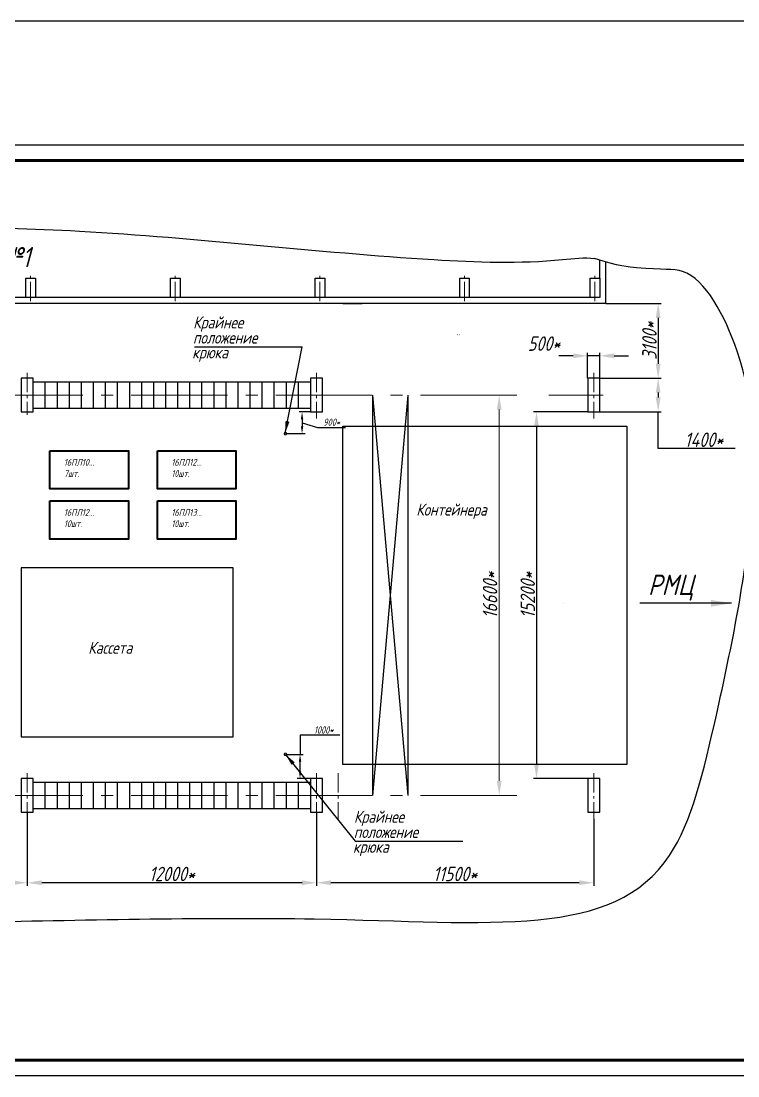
# Model space of a CAD drawing. Header units: millimetres. Extents: x -80926 to 207199, y -554506 to -32322.
# Drawn here: x 41963 to 71700, y -467560 to -423816 of the extents above; entities that cross this region are included whole.
import ezdxf

# ---------------------------------------------------------------- set-up
doc = ezdxf.new("R2010")
doc.units = ezdxf.units.MM
doc.linetypes.add('GOST2.303 6', pattern=[12, 8, -1.5, 1, -1.5])
for name, color, linetype, lineweight in [('CENTER', 10, 'GOST2.303 6', 15), ('DIM', 5, 'Continuous', 15), ('KORP', 200, 'Continuous', 40)]:
    doc.layers.add(name, color=color, linetype=linetype, lineweight=lineweight)
doc.styles.add('GOST 2.304', font='CS_Gost2304.shx', dxfattribs={"oblique": 15})
doc.dimstyles.new('GOST', dxfattribs={"dimscale": 0, "dimtxt": 3, "dimasz": 3, "dimexe": 1.25, "dimexo": 0, "dimtad": 1, "dimtoh": 1, "dimdec": 3, "dimtxsty": 'GOST 2.304', "dimcen": 5, "dimadec": 3, "dimazin": 2, "dimtfac": 0.75, "dimtdec": 4, "dimtmove": 1, "dimatfit": 3, "dimfxl": 0, "dimtolj": 1, "dimarcsym": 0})

# ---------------------------------------------------------------- blocks, each defined once
blk = doc.blocks.new('*D405')
at = {"layer": 'Defpoints', "color": 0}
for p in [(66217, -435525), (65967, -438625), (68392, -438625)]:
    blk.add_point(p, dxfattribs=at)
at = {"layer": 'DIM', "color": 0, "lineweight": -2}
for p, q in [((66217, -435525), (68517, -435525)), ((68392, -436125), (68392, -438025)), ((65967, -438625), (68517, -438625))]:
    blk.add_line(p, q, dxfattribs=at)
at = {"layer": 'DIM', "color": 0}
for points in [[(68292, -436125), (68492, -436125), (68392, -435525)], [(68292, -438025), (68492, -438025), (68392, -438625)]]:
    blk.add_solid(points, dxfattribs=at)
at = {"layer": 'DIM', "color": 0, "insert": (68029, -437075), "char_height": 600, "attachment_point": 5, "rotation": 90, "style": 'GOST 2.304'}
blk.add_mtext('\\A1;3100*', dxfattribs=at)
blk = doc.blocks.new('*D406')
at = {"layer": 'Defpoints', "color": 0}
for p in [(65967, -438625), (65967, -440025), (68392, -440025)]:
    blk.add_point(p, dxfattribs=at)
at = {"layer": 'DIM', "color": 0, "lineweight": -2}
for p, q in [((65967, -438625), (68517, -438625)), ((68392, -439225), (68392, -439425)), ((65967, -440025), (68517, -440025)), ((68392, -441540), (68392, -440025)), ((71582, -441540), (68392, -441540))]:
    blk.add_line(p, q, dxfattribs=at)
at = {"layer": 'DIM', "color": 0}
for points in [[(68292, -439225), (68492, -439225), (68392, -438625)], [(68292, -439425), (68492, -439425), (68392, -440025)]]:
    blk.add_solid(points, dxfattribs=at)
at = {"layer": 'DIM', "color": 0, "insert": (70287, -441177), "char_height": 600, "attachment_point": 5, "style": 'GOST 2.304'}
blk.add_mtext('\\A1;1400*', dxfattribs=at)
blk = doc.blocks.new('*D408')
at = {"layer": 'Defpoints', "color": 0}
for p in [(54217, -456900), (65717, -456900), (54217, -459549)]:
    blk.add_point(p, dxfattribs=at)
at = {"layer": 'DIM', "color": 0, "lineweight": -2}
for p, q in [((54217, -456900), (54217, -459674)), ((65717, -456900), (65717, -459674)), ((65117, -459549), (54817, -459549))]:
    blk.add_line(p, q, dxfattribs=at)
at = {"layer": 'DIM', "color": 0}
for points in [[(54817, -459449), (54817, -459649), (54217, -459549)], [(65117, -459449), (65117, -459649), (65717, -459549)]]:
    blk.add_solid(points, dxfattribs=at)
at = {"layer": 'DIM', "color": 0, "insert": (59967, -459186), "char_height": 600, "attachment_point": 5, "style": 'GOST 2.304'}
blk.add_mtext('\\A1;11500*', dxfattribs=at)
blk = doc.blocks.new('*D409')
at = {"layer": 'Defpoints', "color": 0}
for p in [(42217, -456625), (54217, -456625), (42217, -459549)]:
    blk.add_point(p, dxfattribs=at)
at = {"layer": 'DIM', "color": 0, "lineweight": -2}
for p, q in [((42217, -456625), (42217, -459674)), ((54217, -456625), (54217, -459674)), ((53617, -459549), (42817, -459549))]:
    blk.add_line(p, q, dxfattribs=at)
at = {"layer": 'DIM', "color": 0}
for points in [[(42817, -459449), (42817, -459649), (42217, -459549)], [(53617, -459449), (53617, -459649), (54217, -459549)]]:
    blk.add_solid(points, dxfattribs=at)
at = {"layer": 'DIM', "color": 0, "insert": (48217, -459186), "char_height": 600, "attachment_point": 5, "style": 'GOST 2.304'}
blk.add_mtext('\\A1;12000*', dxfattribs=at)
blk = doc.blocks.new('*D410')
at = {"layer": 'Defpoints', "color": 0}
for p in [(42217, -456625), (30217, -456900), (30217, -459549)]:
    blk.add_point(p, dxfattribs=at)
at = {"layer": 'DIM', "color": 0, "lineweight": -2}
for p, q in [((42217, -456625), (42217, -459674)), ((30217, -456900), (30217, -459674)), ((41617, -459549), (30817, -459549))]:
    blk.add_line(p, q, dxfattribs=at)
at = {"layer": 'DIM', "color": 0}
for points in [[(30817, -459449), (30817, -459649), (30217, -459549)], [(41617, -459449), (41617, -459649), (42217, -459549)]]:
    blk.add_solid(points, dxfattribs=at)
at = {"layer": 'DIM', "color": 0, "insert": (36217, -459186), "char_height": 600, "attachment_point": 5, "style": 'GOST 2.304'}
blk.add_mtext('\\A1;12000*', dxfattribs=at)
blk = doc.blocks.new('*D417')
at = {"layer": 'Defpoints', "color": 0}
for p in [(65467, -437697), (65467, -438625), (65967, -438625)]:
    blk.add_point(p, dxfattribs=at)
at = {"layer": 'DIM', "color": 0, "lineweight": -2}
for p, q in [((64867, -437697), (64267, -437697)), ((65467, -438625), (65467, -437572)), ((65967, -437697), (65467, -437697)), ((65967, -438625), (65967, -437572)), ((66567, -437697), (67167, -437697))]:
    blk.add_line(p, q, dxfattribs=at)
at = {"layer": 'DIM', "color": 0}
for points in [[(64867, -437597), (64867, -437797), (65467, -437697)], [(66567, -437597), (66567, -437797), (65967, -437697)]]:
    blk.add_solid(points, dxfattribs=at)
at = {"layer": 'DIM', "color": 0, "insert": (63654, -437191), "char_height": 600, "attachment_point": 5, "style": 'GOST 2.304'}
blk.add_mtext('\\A1;500*', dxfattribs=at)
blk = doc.blocks.new('*D418')
at = {"layer": 'Defpoints', "color": 0}
for p in [(65467, -440025), (63344, -455225), (65467, -455225)]:
    blk.add_point(p, dxfattribs=at)
at = {"layer": 'DIM', "color": 0, "lineweight": -2}
for p, q in [((65467, -440025), (63219, -440025)), ((63344, -440625), (63344, -454625)), ((65467, -455225), (63219, -455225))]:
    blk.add_line(p, q, dxfattribs=at)
at = {"layer": 'DIM', "color": 0}
for points in [[(63244, -440625), (63444, -440625), (63344, -440025)], [(63244, -454625), (63444, -454625), (63344, -455225)]]:
    blk.add_solid(points, dxfattribs=at)
at = {"layer": 'DIM', "color": 0, "insert": (62981, -447625), "char_height": 600, "attachment_point": 5, "rotation": 90, "style": 'GOST 2.304'}
blk.add_mtext('\\A1;15200*', dxfattribs=at)
blk = doc.blocks.new('*D419')
at = {"layer": 'Defpoints', "color": 0, "ltscale": 100}
for p in [(53967, -440025), (52930, -440925), (53618, -440925)]:
    blk.add_point(p, dxfattribs=at)
at = {"layer": 'DIM', "color": 0, "lineweight": -2, "ltscale": 100}
for p, q in [((53967, -440025), (53493, -440025)), ((53618, -440325), (53618, -440625)), ((53618, -440475), (54258, -440664)), ((52930, -440925), (53743, -440925)), ((54258, -440664), (55426, -440664))]:
    blk.add_line(p, q, dxfattribs=at)
at = {"layer": 'DIM', "color": 0, "ltscale": 100}
for points in [[(53568, -440325), (53668, -440325), (53618, -440025)], [(53568, -440625), (53668, -440625), (53618, -440925)]]:
    blk.add_solid(points, dxfattribs=at)
at = {"layer": 'DIM', "color": 0, "ltscale": 100, "insert": (54842, -440451), "char_height": 300, "attachment_point": 5, "style": 'GOST 2.304'}
blk.add_mtext('\\A1;900*', dxfattribs=at)
blk = doc.blocks.new('*D420')
at = {"layer": 'Defpoints', "color": 0, "ltscale": 100}
for p in [(52930, -454225), (53535, -454225), (53967, -455225)]:
    blk.add_point(p, dxfattribs=at)
at = {"layer": 'DIM', "color": 0, "lineweight": -2, "ltscale": 100}
for p, q in [((55192, -453427), (53535, -453427)), ((53535, -453427), (53535, -454225)), ((52930, -454225), (53660, -454225)), ((53535, -454925), (53535, -454525)), ((53967, -455225), (53410, -455225))]:
    blk.add_line(p, q, dxfattribs=at)
at = {"layer": 'DIM', "color": 0, "ltscale": 100}
for points in [[(53485, -454525), (53585, -454525), (53535, -454225)], [(53485, -454925), (53585, -454925), (53535, -455225)]]:
    blk.add_solid(points, dxfattribs=at)
at = {"layer": 'DIM', "color": 0, "ltscale": 100, "insert": (54514, -453214), "char_height": 300, "attachment_point": 5, "style": 'GOST 2.304'}
blk.add_mtext('\\A1;1000*', dxfattribs=at)

msp = doc.modelspace()

# ---------------------------------------------------------------- linework, layer by layer
for p, q in [((97164.0817, -423815.7877), (-28835.9182, -423815.7877)), ((-28835.9183, -428949.6491), (97164.0817, -428949.6491)), ((65967.4278, -434474.8495), (65967.4278, -433731.2751)), ((66217.4278, -435524.8495), (66217.4278, -433803.4042)), ((42157.4278, -434474.8495), (42557.4278, -434474.8495)), ((42157.4278, -435274.8495), (42157.4278, -434474.8495)), ((42557.4278, -434474.8495), (42557.4278, -435274.8495)), ((48157.4278, -434474.8495), (48557.4278, -434474.8495)), ((48157.4278, -435274.8495), (48157.4278, -434474.8495)), ((48557.4278, -434474.8495), (48557.4278, -435274.8495)), ((54157.4278, -434474.8495), (54557.4278, -434474.8495)), ((54157.4278, -435274.8495), (54157.4278, -434474.8495)), ((54557.4278, -434474.8495), (54557.4278, -435274.8495)), ((60157.4278, -434474.8495), (60557.4278, -434474.8495)), ((60157.4278, -435274.8495), (60157.4278, -434474.8495)), ((60557.4278, -434474.8495), (60557.4278, -435274.8495)), ((65567.4278, -434474.8495), (65967.4278, -434474.8495)), ((65567.4278, -435274.8495), (65567.4278, -434474.8495)), ((65967.4278, -434474.8495), (65967.4278, -435274.8495)), ((65967.4278, -435274.8495), (-6242.5722, -435274.8495)), ((66217.4278, -435524.8495), (-6242.5722, -435524.8495)), ((42557.4278, -435274.8495), (42157.4278, -435274.8495)), ((48557.4278, -435274.8495), (48157.4278, -435274.8495)), ((54557.4278, -435274.8495), (54157.4278, -435274.8495)), ((55307.4278, -435524.8495), (56114.552, -435524.8495)), ((55307.4278, -435524.8495), (56114.552, -435524.8495)), ((60557.4278, -435274.8495), (60157.4278, -435274.8495)), ((42467.4278, -438624.8495), (41967.4278, -438624.8495)), ((41967.4278, -438624.8495), (41967.4278, -440024.8495)), ((42467.4278, -440024.8495), (42467.4278, -438624.8495)), ((54467.4278, -438624.8495), (53967.4278, -438624.8495)), ((53967.4278, -438624.8495), (53967.4278, -440024.8495)), ((54467.4278, -440024.8495), (54467.4278, -438624.8495)), ((65967.4278, -438624.8495), (65467.4278, -438624.8495)), ((65467.4278, -438624.8495), (65467.4278, -440024.8495)), ((65967.4278, -440024.8495), (65967.4278, -438624.8495)), ((42467.4278, -438782.802), (53967.4278, -438782.802)), ((42967.4278, -439866.8971), (42967.4278, -438782.802)), ((43467.4278, -439866.8971), (43467.4278, -438782.802)), ((43967.4278, -439866.8971), (43967.4278, -438782.802)), ((44467.4278, -439866.8971), (44467.4278, -438782.802)), ((44967.4278, -439866.8971), (44967.4278, -438782.802)), ((45467.4278, -439866.8971), (45467.4278, -438782.802)), ((45967.4278, -439866.8971), (45967.4278, -438782.802)), ((46467.4278, -439866.8971), (46467.4278, -438782.802)), ((46967.4278, -439866.8971), (46967.4278, -438782.802)), ((47467.4278, -439866.8971), (47467.4278, -438782.802)), ((47967.4278, -439866.8971), (47967.4278, -438782.802)), ((48467.4278, -439866.8971), (48467.4278, -438782.802)), ((48967.4278, -439866.8971), (48967.4278, -438782.802)), ((49467.4278, -439866.8971), (49467.4278, -438782.802)), ((49967.4278, -439866.8971), (49967.4278, -438782.802)), ((50467.4278, -439866.8971), (50467.4278, -438782.802)), ((50967.4278, -439866.8971), (50967.4278, -438782.802)), ((51467.4278, -439866.8971), (51467.4278, -438782.802)), ((51967.4278, -439866.8971), (51967.4278, -438782.802)), ((52467.4278, -439866.8971), (52467.4278, -438782.802)), ((52967.4278, -439866.8971), (52967.4278, -438782.802)), ((53467.4278, -439866.8971), (53467.4278, -438782.802)), ((61672.379, -439324.8495), (61672.379, -439324.8495)), ((41967.4278, -440024.8495), (42467.4278, -440024.8495)), ((42467.4278, -439866.8971), (53967.4278, -439866.8971)), ((53967.4278, -440024.8495), (54467.4278, -440024.8495)), ((65467.4278, -440024.8495), (65967.4278, -440024.8495)), ((42467.4278, -455224.8495), (41967.4278, -455224.8495)), ((41967.4278, -455224.8495), (41967.4278, -456624.8495)), ((42467.4278, -456624.8495), (42467.4278, -455224.8495)), ((54467.4278, -455224.8495), (53967.4278, -455224.8495)), ((53967.4278, -455224.8495), (53967.4278, -456624.8495)), ((54467.4278, -456624.8495), (54467.4278, -455224.8495)), ((65967.4278, -455224.8495), (65467.4278, -455224.8495)), ((65467.4278, -455224.8495), (65467.4278, -456624.8495)), ((65967.4278, -456624.8495), (65967.4278, -455224.8495)), ((42467.4278, -455382.802), (53967.4278, -455382.802)), ((42967.4278, -456466.8971), (42967.4278, -455382.802)), ((43467.4278, -456466.8971), (43467.4278, -455382.802)), ((43967.4278, -456466.8971), (43967.4278, -455382.802)), ((44467.4278, -456466.8971), (44467.4278, -455382.802)), ((44967.4278, -456466.8971), (44967.4278, -455382.802)), ((45467.4278, -456466.8971), (45467.4278, -455382.802)), ((45967.4278, -456466.8971), (45967.4278, -455382.802)), ((46467.4278, -456466.8971), (46467.4278, -455382.802)), ((46967.4278, -456466.8971), (46967.4278, -455382.802)), ((47467.4278, -456466.8971), (47467.4278, -455382.802)), ((47967.4278, -456466.8971), (47967.4278, -455382.802)), ((48467.4278, -456466.8971), (48467.4278, -455382.802)), ((48967.4278, -456466.8971), (48967.4278, -455382.802)), ((49467.4278, -456466.8971), (49467.4278, -455382.802)), ((49967.4278, -456466.8971), (49967.4278, -455382.802)), ((50467.4278, -456466.8971), (50467.4278, -455382.802)), ((50967.4278, -456466.8971), (50967.4278, -455382.802)), ((51467.4278, -456466.8971), (51467.4278, -455382.802)), ((51967.4278, -456466.8971), (51967.4278, -455382.802)), ((52467.4278, -456466.8971), (52467.4278, -455382.802)), ((52967.4278, -456466.8971), (52967.4278, -455382.802)), ((53467.4278, -456466.8971), (53467.4278, -455382.802)), ((61922.379, -455924.8495), (61922.379, -455924.8495)), ((41967.4278, -456624.8495), (42467.4278, -456624.8495)), ((42467.4278, -456466.8971), (53967.4278, -456466.8971)), ((53967.4278, -456624.8495), (54467.4278, -456624.8495)), ((65467.4278, -456624.8495), (65967.4278, -456624.8495)), ((97164.0817, -467559.6492), (-28835.9182, -467559.6492))]:
    msp.add_line(p, q)
at = {"color": 7, "linetype": 'Continuous', "lineweight": 60}
for p, q in [((81564.0817, -429599.6491), (-27795.9183, -429599.6491)), ((81564.0817, -429599.6491), (-27795.9183, -429599.6491)), ((-27795.9183, -466909.6491), (96514.0817, -466909.6491)), ((-27795.9182, -466909.6492), (96514.0818, -466909.6492))]:
    msp.add_line(p, q, dxfattribs=at)
at = {"color": 1, "linetype": 'Continuous', "lineweight": 25, "ltscale": 100}
for p, q in [((49157.5, -437321.6563), (53620, -437321.6563)), ((52912.2849, -440906.9212), (53620, -437321.6563)), ((64485.1419, -447959.9969), (64485.1419, -447959.9969)), ((71432.6191, -447959.9969), (67635.1419, -447959.9969)), ((52929.7083, -454224.8495), (55827.5, -457823.8615)), ((55827.5, -457823.8615), (60290, -457823.8615))]:
    msp.add_line(p, q, dxfattribs=at)
at = {"ltscale": 100}
for p, q in [((56534.4665, -439324.8495), (56534.4665, -455924.8495)), ((58001.0123, -439324.8495), (56534.4665, -455924.8495)), ((56534.4665, -439324.8495), (58001.0123, -455924.8495)), ((58001.0123, -439324.8495), (58001.0123, -455924.8495))]:
    msp.add_line(p, q, dxfattribs=at)
at = {"color": 1, "linetype": 'Continuous', "lineweight": 25, "ltscale": 100, "const_width": 100}
for points in [[(52954.7083, -440924.8495, 1), (52904.7083, -440924.8495, 1)], [(52954.7083, -454224.8495, 1), (52904.7083, -454224.8495, 1)]]:
    msp.add_lwpolyline(points, format="xyb", close=True, dxfattribs=at)
at = {"ltscale": 20}
for points in [[(55310, -440613.8615), (67090, -440613.8615), (67090, -454643.8615), (55310, -454643.8615)], [(41967.4278, -453494.8495), (50767.4278, -453494.8495), (50767.4278, -446494.8495), (41967.4278, -446494.8495)]]:
    msp.add_lwpolyline(points, close=True, dxfattribs=at)
at = {"start_tangent": (0.3660213996, 0.930606434), "end_tangent": (0.9880728766, -0.1539869819)}
msp.add_spline([(-19826.9021, -435524.8495), (-19638.0387, -434591.0201), (-18121.3568, -434054.2098), (-13824.0921, -433696.3364), (-10801.2612, -433633.1822), (15199.8117, -433163.9192), (32738.4906, -432393.4928), (44379.7943, -432524.7618), (59081.1197, -433705.3383), (64429.3448, -433703.9377), (65756.528, -433667.3492)], degree=3, dxfattribs=at)
msp.add_open_spline([(-19826.9021, -435524.8495), (-19974.3169, -435931.4263), (-21029.0785, -442868.0507), (-22425.6868, -445992.7313), (-22402.4902, -460451.9928), (-10789.6563, -462117.3995), (3488.1595, -460685.0073), (21300.6683, -461419.0031), (37420.7758, -461257.8347), (58681.1427, -460776.2189), (68572.5385, -462173.0105), (70860, -452507.0869), (72530, -444595.4398), (72330, -438182.3379), (70003.0772, -433878.7603), (68474.9669, -434170.4374), (66763.3562, -433978.3486), (65756.528, -433667.3492)], degree=3, knots=[801.6625174448, 801.6625174448, 801.6625174448, 801.6625174448, 2111.8071712127, 11138.3698301209, 23394.6988272199, 31668.3245429155, 50102.1857783468, 67549.1935370648, 85138.7487895182, 97029.3574073722, 117856.6013994624, 126232.1472898463, 136100.3298398128, 142525.9250569345, 147083.6997114652, 148988.7913002833, 149566.3012723248, 149566.3012723248, 149566.3012723248, 149566.3012723248])
at = {"color": 1, "linetype": 'Continuous', "lineweight": 25, "ltscale": 100}
for points in [[(52919.7346, -440905.3334), (52933.099, -440397.7962), (53097.6086, -440429.7985)], [(71432.6191, -447959.9969), (70581.3437, -448102.4513), (70581.3437, -447817.5425)], [(52929.7083, -454224.8495), (53314.9661, -454555.5293), (53186.3181, -454662.9409)]]:
    msp.add_solid(points, dxfattribs=at)
at = {"layer": 'CENTER', "ltscale": 100}
for p, q in [((42357.4278, -435423.9295), (42357.4278, -434342.9292)), ((48357.4278, -435423.9295), (48357.4278, -434342.9292)), ((54357.4278, -435423.9295), (54357.4278, -434342.9292)), ((60357.4278, -435423.9295), (60357.4278, -434342.9292)), ((65767.4278, -435423.9295), (65767.4278, -434342.9292)), ((42217.4278, -438408.3855), (42217.4278, -440145.8821)), ((54217.4278, -438409.3666), (54217.4278, -440299.8899)), ((65717.4278, -438409.3666), (65717.4278, -440299.8899)), ((42217.4278, -455009.3666), (42217.4278, -456899.8899)), ((54217.4278, -455009.3666), (54217.4278, -456899.8899)), ((55114.7855, -455009.3666), (55114.7855, -456899.8899)), ((65717.4278, -455009.3666), (65717.4278, -456899.8899)), ((65717.4278, -455009.3666), (65717.4278, -456899.8899))]:
    msp.add_line(p, q, dxfattribs=at)
at = {"layer": 'CENTER', "ltscale": 500}
for p, q in [((62530.8974, -439324.8495), (-18278.7404, -439324.8495)), ((66116.5276, -439324.8495), (63861.6338, -439324.8495)), ((62530.8974, -455924.8495), (-18278.7404, -455924.8495))]:
    msp.add_line(p, q, dxfattribs=at)
at = {"layer": 'DIM'}
msp.add_line((61797.379, -439924.8495), (61797.379, -455324.8495), dxfattribs=at)
for points in [[(61697.379, -439924.8495), (61897.379, -439924.8495), (61797.379, -439324.8495)], [(61697.379, -455324.8495), (61897.379, -455324.8495), (61797.379, -455924.8495)]]:
    msp.add_solid(points, dxfattribs=at)
at = {"layer": 'KORP'}
for points in [[(43157.8296, -441634.8495), (46417.8296, -441634.8495), (46417.8296, -443214.8495), (43157.8296, -443214.8495)], [(47617.8296, -441634.8495), (50877.8296, -441634.8495), (50877.8296, -443214.8495), (47617.8296, -443214.8495)], [(43157.8296, -443714.8495), (46417.8296, -443714.8495), (46417.8296, -445294.8495), (43157.8296, -445294.8495)], [(47617.8296, -443714.8495), (50877.8296, -443714.8495), (50877.8296, -445294.8495), (47617.8296, -445294.8495)]]:
    msp.add_lwpolyline(points, close=True, dxfattribs=at)

# ---------------------------------------------------------------- texts
at = {"color": 5, "linetype": 'Continuous', "lineweight": 25, "ltscale": 100, "style": 'GOST 2.304', "oblique": 15}
for s, height, p in [('Крайнее ', 500, (49102.8395, -436559.8434)), (' положение', 500, (48837.6162, -437191.0513)), (' крюка', 500, (48804.6441, -437805.7444)), ('Контейнера', 500, (58357.2148, -444324.8298)), ('РМЦ', 850, (67974.2228, -447619.9969)), ('Кассета', 500, (44747.2148, -450054.8298)), ('Крайнее ', 500, (55772.8395, -457062.0485)), (' положение', 500, (55507.6162, -457693.2565)), (' крюка', 500, (55474.6441, -458307.9496))]:
    msp.add_text(s, height=height, dxfattribs=at).set_placement(p)
at = {"insert": (60107.4278, -436693.9844), "char_height": 300, "attachment_point": 5, "style": 'GOST 2.304'}
msp.add_mtext('\\A1;..', dxfattribs=at)
at = {"layer": 'DIM', "insert": (61417.5168, -447624.8495), "char_height": 600, "attachment_point": 5, "rotation": 90, "style": 'GOST 2.304'}
msp.add_mtext('\\A1;16600*', dxfattribs=at)
at = {"layer": 'KORP', "style": 'GOST 2.304', "oblique": 15}
msp.add_text('№1', height=840, dxfattribs=at).set_placement((41084.6411, -434023.7831))
at = {"layer": 'KORP', "char_height": 280, "width": 3856.40252, "attachment_point": 1, "style": 'GOST 2.304'}
for s, insert in [('16ПЛ10... \\P7шт.', (43737.8296, -441973.0098)), ('16ПЛ12... \\P10шт.', (48197.8296, -441973.0098)), ('16ПЛ12... \\P10шт.', (43737.8296, -444053.0098)), ('16ПЛ13... \\P10шт.', (48197.8296, -444053.0098))]:
    msp.add_mtext(s, dxfattribs=dict(at, insert=insert))

# ---------------------------------------------------------------- dimensions: what is measured, and where the dimension line sits
at = {"layer": 'DIM'}
for base, p1, p2, text, picture, middle in [((68391.7893, -438624.8495), (66217.4278, -435524.8495), (65967.4278, -438624.8495), '3100*', '*D405', (68029.2893, -437074.8495)), ((63343.7713, -455224.8495), (65467.4278, -440024.8495), (65467.4278, -455224.8495), '15200*', '*D418', (62981.2713, -447624.8495))]:
    dim = msp.add_linear_dim(base=base, p1=p1, p2=p2, angle=90, text=text, dimstyle='GOST', override={"dimscale": 100, "dimtxt": 6, "dimasz": 6, "dimlfac": 1, "dimtxsty": 'GOST 2.304', "dimsah": 1, "dimtolj": 1}, dxfattribs=at)
    dim.commit()
    dim.dimension.update_dxf_attribs({"geometry": picture, "text_midpoint": middle})
dim = msp.add_linear_dim(base=(65467.4278, -437697.3568), p1=(65967.4278, -438624.8495), p2=(65467.4278, -438624.8495), text='500*', dimstyle='GOST', override={"dimscale": 100, "dimtxt": 6, "dimasz": 6, "dimlfac": 1, "dimtxsty": 'GOST 2.304', "dimsah": 1, "dimtolj": 1}, dxfattribs=at)
dim.commit()
dim.dimension.update_dxf_attribs({"geometry": '*D417', "text_midpoint": (63653.8925, -437553.9078), "dimtype": 160})
dim = msp.add_linear_dim(base=(68391.7893, -440024.8495), p1=(65967.4278, -438624.8495), p2=(65967.4278, -440024.8495), angle=90, text='1400*', dimstyle='GOST', override={"dimscale": 100, "dimtxt": 6, "dimasz": 6, "dimlfac": 1, "dimtxsty": 'GOST 2.304', "dimsah": 1, "dimtolj": 1}, dxfattribs=at)
dim.commit()
dim.dimension.update_dxf_attribs({"geometry": '*D406', "text_midpoint": (68860, -441539.6014), "dimtype": 160})
at = {"layer": 'DIM', "ltscale": 100}
for base, p1, p2, text, picture, middle in [((53617.6577, -440924.8495), (53967.4278, -440024.8495), (52929.7083, -440924.8495), '900*', '*D419', (54320, -440663.8615)), ((53535.0128, -454224.8495), (53967.4278, -455224.8495), (52929.7083, -454224.8495), '1000*', '*D420', (53874.4944, -453426.5461))]:
    dim = msp.add_linear_dim(base=base, p1=p1, p2=p2, angle=90, text=text, dimstyle='GOST', override={"dimscale": 100, "dimlfac": 1, "dimtxsty": 'GOST 2.304', "dimsah": 1, "dimtolj": 1}, dxfattribs=at)
    dim.commit()
    dim.dimension.update_dxf_attribs({"geometry": picture, "text_midpoint": middle, "dimtype": 160})
at = {"layer": 'DIM'}
for base, p1, p2, text, picture, middle in [((30217.4278, -459548.7123), (42217.4278, -456624.8495), (30217.4278, -456899.8899), '12000*', '*D410', (36217.4278, -459186.2123)), ((42217.4278, -459548.7123), (54217.4278, -456624.8495), (42217.4278, -456624.8495), '12000*', '*D409', (48217.4278, -459186.2123)), ((54217.4278, -459548.7123), (65717.4278, -456899.8899), (54217.4278, -456899.8899), '11500*', '*D408', (59967.4278, -459186.2123))]:
    dim = msp.add_linear_dim(base=base, p1=p1, p2=p2, text=text, dimstyle='GOST', override={"dimscale": 100, "dimtxt": 6, "dimasz": 6, "dimlfac": 1, "dimtxsty": 'GOST 2.304', "dimsah": 1, "dimtolj": 1}, dxfattribs=at)
    dim.commit()
    dim.dimension.update_dxf_attribs({"geometry": picture, "text_midpoint": middle})

doc.saveas('drawing.dxf')
